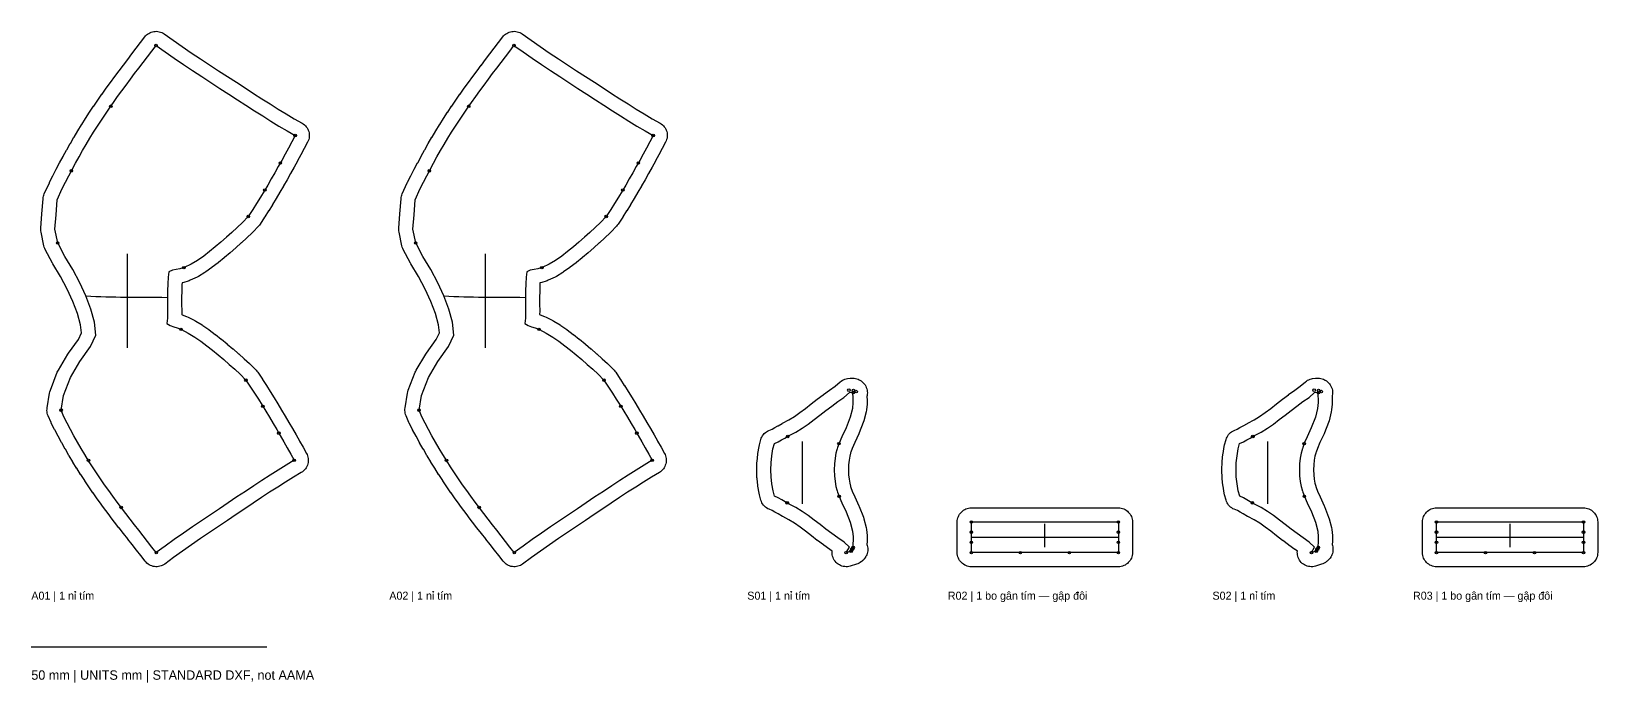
# Model space of a CAD drawing. Header units: millimetres. Extents: x 0 to 1635, y -23 to 178.
# Drawn here: x 0 to 332.8, y -22.6 to 115.7 of the extents above; entities that cross this region are included whole.
import ezdxf

# ---------------------------------------------------------------- set-up
doc = ezdxf.new("R2010")
doc.units = ezdxf.units.MM
for name, color, linetype in [('CUT', 7, 'Continuous'), ('FOLD', 3, 'Continuous'), ('GRAIN', 8, 'Continuous'), ('LABEL', 7, 'Continuous'), ('NOTCH', 5, 'Continuous'), ('SEW', 1, 'Continuous')]:
    doc.layers.add(name, color=color, linetype=linetype)

msp = doc.modelspace()

# ---------------------------------------------------------------- linework, layer by layer
at = {"layer": 'CUT'}
for points in [[(18.63, 107.29), (18.64, 107.31), (19.55, 108.51), (19.56, 108.52), (20.47, 109.72), (20.47, 109.72), (21.38, 110.91), (22.29, 112.1), (23.19, 113.29), (24.09, 114.49), (24.28, 114.72), (24.48, 114.92), (24.71, 115.1), (24.95, 115.26), (25.2, 115.4), (25.47, 115.51), (25.75, 115.6), (26.03, 115.65), (26.32, 115.68), (26.61, 115.69), (26.9, 115.66), (27.18, 115.61), (27.46, 115.53), (27.73, 115.42), (27.99, 115.29), (28.23, 115.13), (30.13, 113.78), (32.05, 112.46), (33.98, 111.15), (35.92, 109.86), (37.86, 108.59), (39.78, 107.33), (41.68, 106.09), (43.56, 104.87), (45.4, 103.67), (47.22, 102.51), (49, 101.37), (50.75, 100.26), (52.47, 99.18), (54.17, 98.14), (55.84, 97.14), (57.54, 96.17), (57.78, 96.02), (58.01, 95.84), (58.22, 95.64), (58.41, 95.42), (58.58, 95.19), (58.72, 94.94), (58.84, 94.67), (58.93, 94.4), (59, 94.12), (59.04, 93.83), (59.05, 93.55), (59.04, 93.26), (58.99, 92.97), (58.92, 92.69), (58.82, 92.42), (58.7, 92.16), (57.99, 90.83), (57.99, 90.81), (57.28, 89.49), (57.27, 89.48), (56.56, 88.16), (56.55, 88.15), (55.83, 86.84), (55.82, 86.82), (55.09, 85.51), (55.08, 85.49), (54.34, 84.18), (54.33, 84.17), (53.58, 82.86), (53.57, 82.84), (52.81, 81.54), (52.8, 81.52), (52.03, 80.22), (52.02, 80.2), (51.23, 78.9), (51.22, 78.88), (50.43, 77.59), (50.41, 77.56), (49.6, 76.28), (49.57, 76.24), (48.6, 74.75), (48.44, 74.52), (48.26, 74.31), (47.03, 73.02), (46.91, 72.91), (45.79, 71.85), (45.77, 71.83), (44.63, 70.79), (44.61, 70.76), (43.46, 69.73), (43.43, 69.7), (42.26, 68.68), (42.22, 68.65), (41.03, 67.64), (40.99, 67.6), (39.77, 66.61), (39.7, 66.56), (38.45, 65.6), (38.34, 65.52), (37.04, 64.61), (36.87, 64.5), (35.49, 63.66), (35.22, 63.52), (33.76, 62.83), (33.56, 62.74), (33.34, 62.67), (32.38, 62.38), (32.04, 62.3), (32.01, 62.29), (32, 61.95), (31.95, 60.54), (31.92, 59.16), (31.93, 57.78), (31.95, 56.35), (31.95, 56.25), (31.94, 55.54), (32.03, 55.51), (32.97, 55.16), (33.31, 55.02), (34.72, 54.29), (34.93, 54.17), (36.28, 53.34), (36.41, 53.25), (37.72, 52.35), (37.8, 52.28), (39.07, 51.34), (39.13, 51.3), (40.36, 50.33), (40.4, 50.29), (41.61, 49.3), (41.64, 49.27), (42.83, 48.27), (42.86, 48.24), (44.03, 47.23), (44.05, 47.2), (45.21, 46.18), (45.23, 46.16), (46.37, 45.12), (46.5, 45), (47.74, 43.72), (47.93, 43.51), (48.09, 43.29), (49.08, 41.81), (49.1, 41.78), (49.93, 40.51), (49.94, 40.49), (50.76, 39.21), (50.77, 39.19), (51.58, 37.9), (51.59, 37.88), (52.38, 36.59), (52.39, 36.57), (53.17, 35.28), (53.18, 35.26), (53.95, 33.97), (53.96, 33.95), (54.72, 32.66), (54.73, 32.64), (55.48, 31.34), (55.49, 31.33), (56.23, 30.02), (56.24, 30.01), (56.98, 28.71), (56.98, 28.69), (57.72, 27.39), (57.72, 27.38), (58.45, 26.05), (58.58, 25.8), (58.68, 25.53), (58.76, 25.25), (58.81, 24.96), (58.83, 24.67), (58.82, 24.39), (58.79, 24.1), (58.72, 23.82), (58.64, 23.54), (58.52, 23.28), (58.38, 23.03), (58.22, 22.79), (58.03, 22.57), (57.83, 22.36), (57.6, 22.18), (57.36, 22.02), (55.68, 21.02), (54.02, 19.99), (52.34, 18.92), (50.63, 17.82), (48.9, 16.68), (47.14, 15.51), (45.35, 14.31), (43.52, 13.09), (41.66, 11.84), (39.77, 10.56), (37.87, 9.27), (35.94, 7.97), (34.02, 6.65), (32.11, 5.32), (30.21, 3.97), (28.33, 2.58), (28.09, 2.42), (27.83, 2.28), (27.57, 2.17), (27.29, 2.09), (27, 2.03), (26.71, 2), (26.42, 2), (26.14, 2.03), (25.85, 2.08), (25.57, 2.16), (25.3, 2.27), (25.04, 2.4), (24.8, 2.56), (24.57, 2.74), (24.37, 2.94), (24.18, 3.16), (23.26, 4.35), (22.35, 5.53), (21.42, 6.7), (20.49, 7.88), (20.49, 7.89), (19.56, 9.07), (19.55, 9.08), (18.63, 10.27), (18.62, 10.28), (17.69, 11.48), (17.68, 11.49), (16.76, 12.7), (16.75, 12.71), (15.84, 13.93), (15.82, 13.95), (14.92, 15.17), (14.91, 15.19), (14.01, 16.42), (14, 16.45), (13.12, 17.69), (13.1, 17.72), (12.23, 18.97), (12.21, 19), (11.36, 20.27), (11.34, 20.3), (10.5, 21.58), (10.48, 21.61), (9.65, 22.9), (9.63, 22.93), (8.83, 24.23), (8.81, 24.27), (8.02, 25.58), (8, 25.61), (7.23, 26.94), (7.21, 26.97), (6.45, 28.31), (6.43, 28.35), (5.7, 29.69), (5.67, 29.73), (4.96, 31.09), (4.93, 31.14), (4.25, 32.51), (4.18, 32.65), (3.57, 34.06), (3.47, 34.32), (3.39, 34.6), (3.34, 34.88), (3.32, 35.17), (3.33, 35.45), (3.36, 35.74), (3.87, 38.87), (3.94, 39.17), (4.04, 39.47), (5.51, 43.29), (5.61, 43.52), (5.74, 43.75), (7.76, 47.14), (7.9, 47.35), (9.99, 50.25), (10.65, 51.68), (10.46, 53.37), (9.81, 55.77), (8.84, 58.32), (7.62, 60.95), (6.2, 63.61), (4.57, 66.33), (4.49, 66.46), (2.96, 69.34), (2.84, 69.6), (2.74, 69.87), (2.67, 70.14), (2.06, 73.03), (2.02, 73.32), (2, 73.61), (2.01, 73.9), (2.26, 76.97), (2.49, 80.13), (2.52, 80.4), (2.57, 80.66), (2.65, 80.91), (2.75, 81.16), (3.83, 83.54), (3.88, 83.64), (4.56, 85.01), (4.58, 85.04), (5.28, 86.4), (5.3, 86.42), (6.01, 87.77), (6.02, 87.79), (6.75, 89.13), (6.76, 89.16), (7.5, 90.49), (7.52, 90.52), (8.27, 91.85), (8.29, 91.88), (9.06, 93.2), (9.08, 93.23), (9.86, 94.53), (9.88, 94.57), (10.69, 95.86), (10.71, 95.89), (11.52, 97.18), (11.54, 97.21), (12.37, 98.49), (12.39, 98.52), (13.24, 99.78), (13.26, 99.81), (14.12, 101.06), (14.13, 101.09), (15, 102.33), (15.02, 102.36), (15.9, 103.59), (15.92, 103.61), (16.81, 104.84), (16.82, 104.85), (17.72, 106.07), (17.73, 106.09), (18.63, 107.29)], [(94.69, 107.29), (94.7, 107.31), (95.6, 108.51), (95.61, 108.52), (96.52, 109.72), (96.52, 109.72), (97.43, 110.91), (98.34, 112.1), (99.24, 113.29), (100.14, 114.49), (100.33, 114.72), (100.54, 114.92), (100.76, 115.1), (101, 115.26), (101.26, 115.4), (101.52, 115.51), (101.8, 115.6), (102.08, 115.65), (102.37, 115.68), (102.66, 115.69), (102.95, 115.66), (103.24, 115.61), (103.51, 115.53), (103.78, 115.42), (104.04, 115.29), (104.28, 115.13), (106.19, 113.78), (108.1, 112.46), (110.03, 111.15), (111.97, 109.86), (113.91, 108.59), (115.83, 107.33), (117.74, 106.09), (119.61, 104.87), (121.46, 103.67), (123.27, 102.51), (125.05, 101.37), (126.8, 100.26), (128.52, 99.18), (130.22, 98.14), (131.9, 97.14), (133.59, 96.17), (133.84, 96.02), (134.06, 95.84), (134.27, 95.64), (134.46, 95.42), (134.63, 95.19), (134.77, 94.94), (134.89, 94.67), (134.99, 94.4), (135.05, 94.12), (135.09, 93.83), (135.1, 93.55), (135.09, 93.26), (135.05, 92.97), (134.97, 92.69), (134.88, 92.42), (134.75, 92.16), (134.04, 90.83), (134.04, 90.81), (133.33, 89.49), (133.32, 89.48), (132.61, 88.16), (132.6, 88.15), (131.88, 86.84), (131.87, 86.82), (131.14, 85.51), (131.13, 85.49), (130.39, 84.18), (130.38, 84.17), (129.63, 82.86), (129.62, 82.84), (128.86, 81.54), (128.85, 81.52), (128.08, 80.22), (128.07, 80.2), (127.29, 78.9), (127.27, 78.88), (126.48, 77.59), (126.46, 77.56), (125.65, 76.28), (125.63, 76.24), (124.65, 74.75), (124.49, 74.52), (124.31, 74.31), (123.08, 73.02), (122.96, 72.91), (121.84, 71.85), (121.82, 71.83), (120.69, 70.79), (120.66, 70.76), (119.51, 69.73), (119.48, 69.7), (118.31, 68.68), (118.28, 68.65), (117.09, 67.64), (117.04, 67.6), (115.82, 66.61), (115.75, 66.56), (114.5, 65.6), (114.4, 65.52), (113.09, 64.61), (112.92, 64.5), (111.55, 63.66), (111.27, 63.52), (109.82, 62.83), (109.61, 62.74), (109.4, 62.67), (108.43, 62.38), (108.09, 62.3), (108.06, 62.29), (108.05, 61.95), (108, 60.54), (107.97, 59.16), (107.98, 57.78), (108.01, 56.35), (108.01, 56.25), (107.99, 55.54), (108.09, 55.51), (109.03, 55.16), (109.36, 55.02), (110.78, 54.29), (110.98, 54.17), (112.33, 53.34), (112.47, 53.25), (113.77, 52.35), (113.86, 52.28), (115.12, 51.34), (115.18, 51.3), (116.41, 50.33), (116.45, 50.29), (117.66, 49.3), (117.7, 49.27), (118.88, 48.27), (118.91, 48.24), (120.08, 47.23), (120.11, 47.2), (121.26, 46.18), (121.28, 46.16), (122.42, 45.12), (122.55, 45), (123.79, 43.72), (123.98, 43.51), (124.14, 43.29), (125.13, 41.81), (125.15, 41.78), (125.98, 40.51), (126, 40.49), (126.81, 39.21), (126.82, 39.19), (127.63, 37.9), (127.64, 37.88), (128.43, 36.59), (128.44, 36.57), (129.22, 35.28), (129.23, 35.26), (130, 33.97), (130.01, 33.95), (130.78, 32.66), (130.78, 32.64), (131.54, 31.34), (131.54, 31.33), (132.29, 30.02), (132.29, 30.01), (133.03, 28.71), (133.04, 28.69), (133.77, 27.39), (133.77, 27.38), (134.5, 26.05), (134.63, 25.8), (134.73, 25.53), (134.81, 25.25), (134.86, 24.96), (134.88, 24.67), (134.87, 24.39), (134.84, 24.1), (134.78, 23.82), (134.69, 23.54), (134.57, 23.28), (134.43, 23.03), (134.27, 22.79), (134.09, 22.57), (133.88, 22.36), (133.66, 22.18), (133.42, 22.02), (131.73, 21.02), (130.07, 19.99), (128.39, 18.92), (126.68, 17.82), (124.95, 16.68), (123.19, 15.51), (121.4, 14.31), (119.57, 13.09), (117.71, 11.84), (115.83, 10.56), (113.92, 9.27), (112, 7.97), (110.07, 6.65), (108.16, 5.32), (106.27, 3.97), (104.38, 2.58), (104.14, 2.42), (103.89, 2.28), (103.62, 2.17), (103.34, 2.09), (103.06, 2.03), (102.77, 2), (102.48, 2), (102.19, 2.03), (101.9, 2.08), (101.62, 2.16), (101.35, 2.27), (101.1, 2.4), (100.85, 2.56), (100.63, 2.74), (100.42, 2.94), (100.23, 3.16), (99.31, 4.35), (98.4, 5.53), (97.47, 6.7), (96.54, 7.88), (96.54, 7.89), (95.61, 9.07), (95.61, 9.08), (94.68, 10.27), (94.67, 10.28), (93.75, 11.48), (93.73, 11.49), (92.82, 12.7), (92.8, 12.71), (91.89, 13.93), (91.88, 13.95), (90.98, 15.17), (90.96, 15.19), (90.07, 16.42), (90.05, 16.45), (89.17, 17.69), (89.15, 17.72), (88.28, 18.97), (88.26, 19), (87.41, 20.27), (87.39, 20.3), (86.55, 21.58), (86.53, 21.61), (85.71, 22.9), (85.69, 22.93), (84.88, 24.23), (84.86, 24.27), (84.07, 25.58), (84.05, 25.61), (83.28, 26.94), (83.26, 26.97), (82.5, 28.31), (82.48, 28.35), (81.75, 29.69), (81.73, 29.73), (81.01, 31.09), (80.99, 31.14), (80.3, 32.51), (80.23, 32.65), (79.62, 34.06), (79.52, 34.32), (79.45, 34.6), (79.4, 34.88), (79.37, 35.17), (79.38, 35.45), (79.41, 35.74), (79.93, 38.87), (79.99, 39.17), (80.09, 39.47), (81.56, 43.29), (81.67, 43.52), (81.79, 43.75), (83.82, 47.14), (83.96, 47.35), (86.04, 50.25), (86.71, 51.68), (86.51, 53.37), (85.86, 55.77), (84.89, 58.32), (83.67, 60.95), (82.25, 63.61), (80.62, 66.33), (80.54, 66.46), (79.01, 69.34), (78.89, 69.6), (78.79, 69.87), (78.72, 70.14), (78.12, 73.03), (78.07, 73.32), (78.05, 73.61), (78.06, 73.9), (78.32, 76.97), (78.54, 80.13), (78.57, 80.4), (78.62, 80.66), (78.7, 80.91), (78.8, 81.16), (79.88, 83.54), (79.93, 83.64), (80.62, 85.01), (80.63, 85.04), (81.34, 86.4), (81.35, 86.42), (82.06, 87.77), (82.08, 87.79), (82.8, 89.13), (82.82, 89.16), (83.56, 90.49), (83.57, 90.52), (84.33, 91.85), (84.34, 91.88), (85.11, 93.2), (85.13, 93.23), (85.92, 94.53), (85.94, 94.57), (86.74, 95.86), (86.76, 95.89), (87.57, 97.18), (87.59, 97.21), (88.43, 98.49), (88.45, 98.52), (89.29, 99.78), (89.31, 99.81), (90.17, 101.06), (90.19, 101.09), (91.06, 102.33), (91.07, 102.36), (91.95, 103.59), (91.97, 103.61), (92.86, 104.84), (92.87, 104.85), (93.77, 106.07), (93.78, 106.09), (94.69, 107.29)], [(157.37, 31.23), (157.94, 31.54), (158.62, 31.93), (158.64, 31.94), (159.54, 32.45), (159.61, 32.49), (160.93, 33.19), (162.12, 33.92), (163.28, 34.73), (164.47, 35.63), (165.69, 36.58), (165.7, 36.58), (166.94, 37.55), (166.98, 37.58), (168.24, 38.53), (168.28, 38.56), (169.56, 39.49), (169.6, 39.52), (170.77, 40.33), (171.83, 41.26), (172.06, 41.43), (172.3, 41.59), (172.56, 41.72), (172.83, 41.83), (173.1, 41.91), (173.38, 41.96), (173.98, 42.05), (174.27, 42.07), (174.55, 42.07), (174.83, 42.04), (175.11, 41.99), (175.39, 41.91), (175.65, 41.8), (175.9, 41.67), (175.98, 41.62), (176.04, 41.59), (176.29, 41.44), (176.53, 41.26), (176.75, 41.06), (176.94, 40.84), (177.12, 40.6), (177.27, 40.34), (177.39, 40.07), (177.49, 39.79), (177.56, 39.51), (177.6, 39.21), (177.61, 38.92), (177.59, 38.62), (177.55, 38.33), (177.51, 38.18), (177.53, 37.9), (177.54, 37.7), (177.55, 36.89), (177.54, 36.55), (177.41, 35.29), (177.34, 34.87), (176.87, 33), (176.75, 32.62), (175.87, 30.4), (175.81, 30.25), (174.94, 28.36), (174.4, 27.11), (174.11, 26.35), (174.05, 26.16), (174.03, 26.08), (173.87, 25.46), (173.71, 24.61), (173.61, 23.63), (173.57, 22.58), (173.61, 21.54), (173.71, 20.56), (173.87, 19.71), (174.04, 19.09), (174.05, 19.01), (174.12, 18.81), (174.4, 18.06), (174.95, 16.81), (175.82, 14.92), (175.89, 14.77), (176.77, 12.55), (176.89, 12.17), (177.36, 10.31), (177.44, 9.89), (177.57, 8.63), (177.58, 8.29), (177.57, 7.48), (177.56, 7.28), (177.52, 6.77), (177.52, 6.74), (177.59, 6.52), (177.66, 6.24), (177.7, 5.95), (177.71, 5.67), (177.69, 5.38), (177.65, 5.09), (177.57, 4.81), (177.47, 4.54), (177.35, 4.28), (177.3, 4.18), (177.24, 4.09), (177.22, 4.05), (177.09, 3.84), (176.94, 3.65), (176.92, 3.62), (176.63, 3.33), (176.59, 3.29), (176.49, 3.2), (176.35, 3.08), (176.11, 2.9), (175.85, 2.75), (175.58, 2.62), (175.29, 2.52), (173.98, 2.13), (173.69, 2.05), (173.4, 2.01), (173.1, 2), (172.8, 2.02), (172.5, 2.06), (172.21, 2.14), (171.93, 2.25), (171.66, 2.38), (171.41, 2.54), (171.17, 2.72), (170.96, 2.93), (170.76, 3.15), (170.59, 3.4), (170.44, 3.66), (170.32, 3.93), (170.23, 4.21), (170.16, 4.51), (170.13, 4.8), (170.13, 5.1), (170.14, 5.31), (169.64, 5.65), (169.61, 5.67), (168.33, 6.59), (168.28, 6.63), (167.01, 7.58), (166.98, 7.6), (165.73, 8.57), (165.72, 8.57), (164.49, 9.52), (163.3, 10.42), (162.14, 11.23), (160.95, 11.95), (159.62, 12.65), (159.55, 12.69), (158.65, 13.2), (158.63, 13.21), (157.96, 13.6), (157.38, 13.91), (156.72, 14.19), (156.45, 14.32), (156.19, 14.48), (155.95, 14.66), (155.73, 14.86), (155.54, 15.09), (155.36, 15.33), (155.21, 15.59), (155.09, 15.86), (155, 16.15), (154.68, 17.28), (154.61, 17.6), (154.36, 19.09), (154.34, 19.27), (154.18, 20.76), (154.16, 20.97), (154.11, 22.46), (154.1, 22.68), (154.16, 24.17), (154.17, 24.37), (154.33, 25.87), (154.35, 26.04), (154.6, 27.54), (154.67, 27.85), (154.98, 28.99), (155.08, 29.27), (155.2, 29.54), (155.35, 29.8), (155.52, 30.05), (155.72, 30.27), (155.94, 30.48), (156.18, 30.66), (156.43, 30.82), (156.7, 30.95), (157.37, 31.23)], [(256.19, 31.23), (256.77, 31.54), (257.44, 31.93), (257.46, 31.94), (258.36, 32.45), (258.43, 32.49), (259.76, 33.19), (260.95, 33.92), (262.11, 34.73), (263.3, 35.63), (264.52, 36.58), (264.53, 36.58), (265.77, 37.55), (265.81, 37.58), (267.07, 38.53), (267.11, 38.56), (268.39, 39.49), (268.43, 39.52), (269.59, 40.33), (270.66, 41.26), (270.89, 41.43), (271.13, 41.59), (271.39, 41.72), (271.65, 41.83), (271.93, 41.91), (272.21, 41.96), (272.81, 42.05), (273.09, 42.07), (273.38, 42.07), (273.66, 42.04), (273.94, 41.99), (274.21, 41.91), (274.48, 41.8), (274.73, 41.67), (274.81, 41.62), (274.87, 41.59), (275.12, 41.44), (275.36, 41.26), (275.57, 41.06), (275.77, 40.84), (275.95, 40.6), (276.1, 40.34), (276.22, 40.07), (276.32, 39.79), (276.39, 39.51), (276.43, 39.21), (276.44, 38.92), (276.42, 38.62), (276.37, 38.33), (276.34, 38.18), (276.36, 37.9), (276.37, 37.7), (276.38, 36.89), (276.37, 36.55), (276.24, 35.29), (276.17, 34.87), (275.7, 33), (275.58, 32.62), (274.7, 30.4), (274.64, 30.25), (273.76, 28.36), (273.22, 27.11), (272.94, 26.35), (272.87, 26.16), (272.86, 26.08), (272.69, 25.46), (272.54, 24.61), (272.43, 23.63), (272.4, 22.58), (272.44, 21.54), (272.54, 20.56), (272.7, 19.71), (272.86, 19.09), (272.88, 19.01), (272.95, 18.81), (273.23, 18.06), (273.77, 16.81), (274.65, 14.92), (274.72, 14.77), (275.6, 12.55), (275.72, 12.17), (276.19, 10.31), (276.27, 9.89), (276.39, 8.63), (276.41, 8.29), (276.4, 7.48), (276.39, 7.28), (276.35, 6.77), (276.35, 6.74), (276.42, 6.52), (276.49, 6.24), (276.52, 5.95), (276.53, 5.67), (276.52, 5.38), (276.47, 5.09), (276.4, 4.81), (276.3, 4.54), (276.18, 4.28), (276.12, 4.18), (276.07, 4.09), (276.05, 4.05), (275.92, 3.84), (275.77, 3.65), (275.75, 3.62), (275.46, 3.33), (275.42, 3.29), (275.32, 3.2), (275.18, 3.08), (274.94, 2.9), (274.68, 2.75), (274.4, 2.62), (274.12, 2.52), (272.81, 2.13), (272.52, 2.05), (272.22, 2.01), (271.92, 2), (271.62, 2.02), (271.33, 2.06), (271.04, 2.14), (270.76, 2.25), (270.49, 2.38), (270.24, 2.54), (270, 2.72), (269.78, 2.93), (269.59, 3.15), (269.42, 3.4), (269.27, 3.66), (269.15, 3.93), (269.06, 4.21), (268.99, 4.51), (268.96, 4.8), (268.95, 5.1), (268.97, 5.31), (268.47, 5.65), (268.44, 5.67), (267.16, 6.59), (267.1, 6.63), (265.84, 7.58), (265.8, 7.6), (264.55, 8.57), (264.55, 8.57), (263.32, 9.52), (262.13, 10.42), (260.97, 11.23), (259.78, 11.95), (258.45, 12.65), (258.38, 12.69), (257.48, 13.2), (257.46, 13.21), (256.78, 13.6), (256.21, 13.91), (255.54, 14.19), (255.27, 14.32), (255.02, 14.48), (254.78, 14.66), (254.56, 14.86), (254.36, 15.09), (254.19, 15.33), (254.04, 15.59), (253.92, 15.86), (253.82, 16.15), (253.51, 17.28), (253.44, 17.6), (253.19, 19.09), (253.16, 19.27), (253, 20.76), (252.99, 20.97), (252.93, 22.46), (252.93, 22.68), (252.99, 24.17), (253, 24.37), (253.16, 25.87), (253.18, 26.04), (253.43, 27.54), (253.5, 27.85), (253.81, 28.99), (253.91, 29.27), (254.03, 29.54), (254.18, 29.8), (254.35, 30.05), (254.55, 30.27), (254.77, 30.48), (255, 30.66), (255.26, 30.82), (255.53, 30.95), (256.19, 31.23)], [(230.93, 14.5), (231.23, 14.49), (231.52, 14.44), (231.8, 14.37), (232.08, 14.27), (232.35, 14.15), (232.6, 13.99), (232.84, 13.82), (233.05, 13.62), (233.25, 13.4), (233.43, 13.17), (233.58, 12.91), (233.7, 12.65), (233.8, 12.37), (233.87, 12.09), (233.92, 11.79), (233.93, 11.5), (233.93, 5), (233.92, 4.71), (233.87, 4.41), (233.8, 4.13), (233.7, 3.85), (233.58, 3.59), (233.43, 3.33), (233.25, 3.1), (233.05, 2.88), (232.84, 2.68), (232.6, 2.51), (232.35, 2.35), (232.08, 2.23), (231.8, 2.13), (231.52, 2.06), (231.23, 2.01), (230.93, 2), (199.71, 2), (199.41, 2.01), (199.12, 2.06), (198.84, 2.13), (198.56, 2.23), (198.29, 2.35), (198.04, 2.51), (197.8, 2.68), (197.59, 2.88), (197.39, 3.1), (197.21, 3.33), (197.06, 3.59), (196.94, 3.85), (196.84, 4.13), (196.77, 4.41), (196.72, 4.71), (196.71, 5), (196.71, 11.5), (196.72, 11.79), (196.77, 12.09), (196.84, 12.37), (196.94, 12.65), (197.06, 12.91), (197.21, 13.17), (197.39, 13.4), (197.59, 13.62), (197.8, 13.82), (198.04, 13.99), (198.29, 14.15), (198.56, 14.27), (198.84, 14.37), (199.12, 14.44), (199.41, 14.49), (199.71, 14.5), (230.93, 14.5)], [(329.76, 14.5), (330.05, 14.49), (330.34, 14.44), (330.63, 14.37), (330.91, 14.27), (331.17, 14.15), (331.43, 13.99), (331.66, 13.82), (331.88, 13.62), (332.08, 13.4), (332.25, 13.17), (332.41, 12.91), (332.53, 12.65), (332.63, 12.37), (332.7, 12.09), (332.75, 11.79), (332.76, 11.5), (332.76, 5), (332.75, 4.71), (332.7, 4.41), (332.63, 4.13), (332.53, 3.85), (332.41, 3.59), (332.25, 3.33), (332.08, 3.1), (331.88, 2.88), (331.66, 2.68), (331.43, 2.51), (331.17, 2.35), (330.91, 2.23), (330.63, 2.13), (330.34, 2.06), (330.05, 2.01), (329.76, 2), (298.53, 2), (298.24, 2.01), (297.95, 2.06), (297.66, 2.13), (297.39, 2.23), (297.12, 2.35), (296.87, 2.51), (296.63, 2.68), (296.41, 2.88), (296.22, 3.1), (296.04, 3.33), (295.89, 3.59), (295.76, 3.85), (295.66, 4.13), (295.59, 4.41), (295.55, 4.71), (295.53, 5), (295.53, 11.5), (295.55, 11.79), (295.59, 12.09), (295.66, 12.37), (295.76, 12.65), (295.89, 12.91), (296.04, 13.17), (296.22, 13.4), (296.41, 13.62), (296.63, 13.82), (296.87, 13.99), (297.12, 14.15), (297.39, 14.27), (297.66, 14.37), (297.95, 14.44), (298.24, 14.49), (298.53, 14.5), (329.76, 14.5)]]:
    msp.add_lwpolyline(points, close=True, dxfattribs=at)
at = {"layer": 'FOLD'}
for points in [[(11.6, 59.49), (12.66, 59.45), (13.71, 59.4), (14.76, 59.36), (15.81, 59.33), (16.86, 59.3), (17.92, 59.28), (18.97, 59.27), (20.03, 59.26), (21.1, 59.25), (22.17, 59.25), (23.25, 59.24), (24.35, 59.24), (25.47, 59.24), (26.6, 59.23), (27.76, 59.21), (28.92, 59.19)], [(87.66, 59.49), (88.71, 59.45), (89.76, 59.4), (90.81, 59.36), (91.86, 59.33), (92.91, 59.3), (93.97, 59.28), (95.02, 59.27), (96.08, 59.26), (97.15, 59.25), (98.22, 59.25), (99.3, 59.24), (100.4, 59.24), (101.52, 59.24), (102.66, 59.23), (103.81, 59.21), (104.97, 59.19)], [(199.71, 8.25), (200.53, 8.25), (201.35, 8.25), (202.17, 8.25), (202.99, 8.25), (203.82, 8.25), (204.64, 8.25), (205.46, 8.25), (206.28, 8.25), (207.1, 8.25), (207.92, 8.25), (208.75, 8.25), (209.57, 8.25), (210.39, 8.25), (211.21, 8.25), (212.03, 8.25), (212.85, 8.25), (213.68, 8.25), (214.5, 8.25), (215.32, 8.25), (216.14, 8.25), (216.96, 8.25), (217.79, 8.25), (218.61, 8.25), (219.43, 8.25), (220.25, 8.25), (221.07, 8.25), (221.89, 8.25), (222.72, 8.25), (223.54, 8.25), (224.36, 8.25), (225.18, 8.25), (226, 8.25), (226.82, 8.25), (227.65, 8.25), (228.47, 8.25), (229.29, 8.25), (230.11, 8.25), (230.93, 8.25)], [(298.53, 8.25), (299.36, 8.25), (300.18, 8.25), (301, 8.25), (301.82, 8.25), (302.64, 8.25), (303.47, 8.25), (304.29, 8.25), (305.11, 8.25), (305.93, 8.25), (306.75, 8.25), (307.57, 8.25), (308.4, 8.25), (309.22, 8.25), (310.04, 8.25), (310.86, 8.25), (311.68, 8.25), (312.5, 8.25), (313.33, 8.25), (314.15, 8.25), (314.97, 8.25), (315.79, 8.25), (316.61, 8.25), (317.43, 8.25), (318.26, 8.25), (319.08, 8.25), (319.9, 8.25), (320.72, 8.25), (321.54, 8.25), (322.36, 8.25), (323.19, 8.25), (324.01, 8.25), (324.83, 8.25), (325.65, 8.25), (326.47, 8.25), (327.29, 8.25), (328.12, 8.25), (328.94, 8.25), (329.76, 8.25)]]:
    msp.add_lwpolyline(points, dxfattribs=at)
at = {"layer": 'GRAIN'}
for p, q in [((20.46, 48.47), (20.46, 68.47)), ((96.51, 48.47), (96.51, 68.47)), ((163.86, 15.34), (163.86, 28.56)), ((262.69, 15.34), (262.69, 28.56)), ((215.32, 6.18), (215.32, 11.13)), ((314.15, 6.18), (314.15, 11.13))]:
    msp.add_line(p, q, dxfattribs=at)
at = {"layer": 'LABEL'}
msp.add_line((0, -15), (50, -15), dxfattribs=at)
at = {"layer": 'NOTCH'}
for centre in [(26.49, 112.69), (102.54, 112.69), (16.88, 99.78), (92.93, 99.78), (56.05, 93.57), (132.11, 93.57), (52.9, 87.74), (128.95, 87.74), (8.5, 86.06), (84.55, 86.06), (49.6, 82), (125.65, 82), (46.09, 76.38), (46.09, 76.38), (122.14, 76.38), (122.14, 76.38), (5.6, 70.75), (81.66, 70.75), (32.39, 65.51), (108.44, 65.51), (31.79, 52.4), (107.84, 52.4), (45.59, 41.63), (45.59, 41.63), (121.65, 41.63), (121.65, 41.63), (173.69, 39.48), (174.61, 38.95), (174.61, 38.95), (174.65, 39.47), (175.23, 39.19), (175.23, 39.19), (272.52, 39.48), (273.44, 38.95), (273.44, 38.95), (273.48, 39.47), (274.06, 39.19), (274.06, 39.19), (6.32, 35.25), (49.19, 36.06), (82.37, 35.25), (125.24, 36.06), (52.58, 30.37), (128.63, 30.37), (160.68, 29.65), (171.57, 28.12), (259.51, 29.65), (270.4, 28.12), (12.14, 24.58), (55.83, 24.6), (88.19, 24.58), (131.88, 24.6), (171.62, 16.95), (270.45, 16.95), (19.08, 14.6), (95.14, 14.6), (160.58, 15.56), (259.4, 15.56), (199.71, 11.5), (230.93, 11.5), (298.53, 11.5), (329.76, 11.5), (199.71, 9.33), (199.71, 7.17), (230.93, 9.33), (230.93, 7.17), (298.53, 9.33), (298.53, 7.17), (329.76, 9.33), (329.76, 7.17), (26.55, 5), (102.61, 5), (173.12, 5), (173.12, 5), (174.15, 5.31), (174.36, 5.72), (174.58, 6.08), (174.58, 6.08), (199.71, 5), (199.71, 5), (210.12, 5), (220.52, 5), (230.93, 5), (230.93, 5), (271.95, 5), (271.95, 5), (272.98, 5.31), (273.18, 5.72), (273.41, 6.08), (273.41, 6.08), (298.53, 5), (298.53, 5), (308.94, 5), (319.35, 5), (329.76, 5), (329.76, 5)]:
    msp.add_circle(centre, 0.27, dxfattribs=at)
at = {"layer": 'SEW'}
for points in [[(21.04, 105.5), (21.95, 106.7), (22.86, 107.9), (23.77, 109.09), (24.68, 110.29), (25.58, 111.48), (26.49, 112.69), (28.41, 111.32), (30.35, 109.98), (32.31, 108.66), (34.26, 107.36), (36.21, 106.08), (38.14, 104.82), (40.05, 103.57), (41.93, 102.35), (43.78, 101.15), (45.6, 99.98), (47.39, 98.84), (49.15, 97.72), (50.89, 96.63), (52.61, 95.58), (54.33, 94.55), (56.05, 93.57), (55.34, 92.23), (54.63, 90.91), (53.92, 89.6), (53.2, 88.28), (52.47, 86.97), (51.73, 85.66), (50.98, 84.35), (50.22, 83.05), (49.45, 81.75), (48.66, 80.45), (47.87, 79.16), (47.06, 77.88), (46.09, 76.38), (44.85, 75.09), (43.74, 74.04), (42.6, 73), (41.45, 71.96), (40.28, 70.94), (39.09, 69.93), (37.88, 68.94), (36.62, 67.98), (35.32, 67.06), (33.94, 66.23), (32.48, 65.54), (31.52, 65.25), (30.74, 65.12), (29.96, 64.97), (29.19, 64.65), (29.05, 63.52), (29, 62.06), (28.95, 60.62), (28.92, 59.19), (28.93, 57.75), (28.95, 56.29), (28.93, 54.81), (28.81, 53.66), (29.49, 53.2), (30.24, 52.94), (30.99, 52.7), (31.93, 52.35), (33.35, 51.62), (34.71, 50.78), (36.01, 49.88), (37.27, 48.94), (38.5, 47.97), (39.71, 46.98), (40.89, 45.98), (42.06, 44.96), (43.21, 43.94), (44.35, 42.9), (45.59, 41.63), (46.58, 40.14), (47.41, 38.87), (48.23, 37.59), (49.03, 36.31), (49.82, 35.02), (50.6, 33.73), (51.37, 32.44), (52.13, 31.14), (52.89, 29.84), (53.63, 28.54), (54.37, 27.23), (55.1, 25.92), (55.83, 24.6), (54.12, 23.59), (52.42, 22.53), (50.72, 21.45), (48.99, 20.33), (47.25, 19.18), (45.48, 18.01), (43.68, 16.81), (41.84, 15.58), (39.98, 14.32), (38.09, 13.05), (36.18, 11.76), (34.25, 10.44), (32.32, 9.12), (30.38, 7.77), (28.45, 6.4), (26.55, 5), (25.63, 6.19), (24.71, 7.38), (23.78, 8.56), (22.85, 9.74), (21.92, 10.92), (20.99, 12.11), (20.07, 13.31), (19.15, 14.51), (18.24, 15.73), (17.34, 16.95), (16.44, 18.18), (15.56, 19.42), (14.7, 20.68), (13.84, 21.94), (13.01, 23.22), (12.18, 24.51), (11.38, 25.81), (10.59, 27.12), (9.82, 28.45), (9.06, 29.78), (8.33, 31.13), (7.62, 32.48), (6.93, 33.85), (6.32, 35.25), (6.83, 38.39), (8.31, 42.21), (10.34, 45.6), (12.59, 48.73), (13.73, 51.18), (13.42, 53.93), (12.66, 56.7), (11.6, 59.49), (10.3, 62.29), (8.81, 65.09), (7.14, 67.87), (5.6, 70.75), (5, 73.65), (5.26, 76.74), (5.48, 79.92), (6.56, 82.3), (7.24, 83.66), (7.95, 85.01), (8.66, 86.36), (9.39, 87.7), (10.13, 89.04), (10.88, 90.36), (11.65, 91.68), (12.44, 92.99), (13.24, 94.29), (14.05, 95.57), (14.89, 96.85), (15.73, 98.11), (16.59, 99.37), (17.46, 100.61), (18.34, 101.85), (19.23, 103.07), (20.13, 104.29), (21.04, 105.5)], [(97.09, 105.5), (98, 106.7), (98.91, 107.9), (99.82, 109.09), (100.73, 110.29), (101.64, 111.48), (102.54, 112.69), (104.46, 111.32), (106.41, 109.98), (108.36, 108.66), (110.32, 107.36), (112.26, 106.08), (114.19, 104.82), (116.1, 103.57), (117.98, 102.35), (119.83, 101.15), (121.65, 99.98), (123.44, 98.84), (125.2, 97.72), (126.94, 96.63), (128.67, 95.58), (130.38, 94.55), (132.11, 93.57), (131.4, 92.23), (130.69, 90.91), (129.97, 89.6), (129.25, 88.28), (128.52, 86.97), (127.78, 85.66), (127.03, 84.35), (126.27, 83.05), (125.5, 81.75), (124.72, 80.45), (123.92, 79.16), (123.11, 77.88), (122.14, 76.38), (120.91, 75.09), (119.79, 74.04), (118.65, 73), (117.5, 71.96), (116.34, 70.94), (115.15, 69.93), (113.93, 68.94), (112.67, 67.98), (111.37, 67.06), (109.99, 66.23), (108.54, 65.54), (107.57, 65.25), (106.79, 65.12), (106.01, 64.97), (105.25, 64.65), (105.11, 63.52), (105.05, 62.06), (105, 60.62), (104.97, 59.19), (104.98, 57.75), (105.01, 56.29), (104.98, 54.81), (104.86, 53.66), (105.55, 53.2), (106.29, 52.94), (107.04, 52.7), (107.98, 52.35), (109.4, 51.62), (110.76, 50.78), (112.06, 49.88), (113.32, 48.94), (114.55, 47.97), (115.76, 46.98), (116.94, 45.98), (118.11, 44.96), (119.26, 43.94), (120.4, 42.9), (121.65, 41.63), (122.64, 40.14), (123.47, 38.87), (124.28, 37.59), (125.08, 36.31), (125.88, 35.02), (126.66, 33.73), (127.43, 32.44), (128.19, 31.14), (128.94, 29.84), (129.68, 28.54), (130.42, 27.23), (131.15, 25.92), (131.88, 24.6), (130.18, 23.59), (128.48, 22.53), (126.77, 21.45), (125.05, 20.33), (123.3, 19.18), (121.53, 18.01), (119.73, 16.81), (117.9, 15.58), (116.04, 14.32), (114.15, 13.05), (112.23, 11.76), (110.31, 10.44), (108.37, 9.12), (106.43, 7.77), (104.51, 6.4), (102.61, 5), (101.68, 6.19), (100.76, 7.38), (99.83, 8.56), (98.9, 9.74), (97.97, 10.92), (97.04, 12.11), (96.12, 13.31), (95.2, 14.51), (94.29, 15.73), (93.39, 16.95), (92.5, 18.18), (91.62, 19.42), (90.75, 20.68), (89.9, 21.94), (89.06, 23.22), (88.24, 24.51), (87.43, 25.81), (86.64, 27.12), (85.87, 28.45), (85.12, 29.78), (84.38, 31.13), (83.67, 32.48), (82.98, 33.85), (82.37, 35.25), (82.89, 38.39), (84.36, 42.21), (86.39, 45.6), (88.64, 48.73), (89.78, 51.18), (89.47, 53.93), (88.72, 56.7), (87.66, 59.49), (86.36, 62.29), (84.86, 65.09), (83.19, 67.87), (81.66, 70.75), (81.05, 73.65), (81.31, 76.74), (81.53, 79.92), (82.61, 82.3), (83.3, 83.66), (84, 85.01), (84.71, 86.36), (85.44, 87.7), (86.18, 89.04), (86.93, 90.36), (87.7, 91.68), (88.49, 92.99), (89.29, 94.29), (90.11, 95.57), (90.94, 96.85), (91.79, 98.11), (92.64, 99.37), (93.51, 100.61), (94.4, 101.85), (95.29, 103.07), (96.19, 104.29), (97.09, 105.5)], [(158.67, 28.53), (159.4, 28.92), (160.11, 29.33), (161.01, 29.84), (162.42, 30.59), (163.76, 31.4), (165.04, 32.3), (166.3, 33.25), (167.54, 34.21), (168.78, 35.18), (170.04, 36.13), (171.32, 37.06), (172.61, 37.96), (173.8, 38.99), (174.4, 39.07), (174.46, 39.03), (174.61, 38.95), (174.51, 38.83), (174.47, 38.56), (174.5, 38.19), (174.54, 37.65), (174.55, 36.85), (174.43, 35.59), (173.96, 33.73), (173.08, 31.51), (172.2, 29.58), (171.61, 28.24), (171.28, 27.35), (171.19, 27.07), (171.16, 26.98), (171.14, 26.91), (171.13, 26.84), (170.93, 26.11), (170.74, 25.03), (170.61, 23.84), (170.57, 22.58), (170.61, 21.33), (170.74, 20.13), (170.94, 19.05), (171.13, 18.32), (171.15, 18.25), (171.17, 18.18), (171.2, 18.09), (171.29, 17.81), (171.63, 16.93), (172.21, 15.58), (173.1, 13.66), (173.98, 11.44), (174.45, 9.58), (174.58, 8.32), (174.57, 7.52), (174.53, 6.99), (174.51, 6.61), (174.54, 6.35), (174.58, 6.08), (174.49, 6.02), (174.4, 5.96), (174.32, 5.89), (174.24, 5.84), (174.16, 5.8), (174.09, 5.77), (174.03, 5.75), (173.98, 5.73), (174.68, 5.71), (174.71, 5.7), (174.66, 5.61), (174.63, 5.57), (174.61, 5.54), (174.57, 5.5), (174.43, 5.39), (173.12, 5), (173.79, 6.12), (172.65, 7.22), (171.36, 8.12), (170.07, 9.03), (168.81, 9.98), (167.56, 10.94), (166.32, 11.91), (165.06, 12.85), (163.78, 13.75), (162.43, 14.56), (161.03, 15.3), (160.13, 15.81), (159.41, 16.22), (158.68, 16.62), (157.89, 16.95), (157.57, 18.09), (157.32, 19.59), (157.16, 21.08), (157.1, 22.57), (157.16, 24.06), (157.31, 25.55), (157.56, 27.05), (157.88, 28.19), (158.67, 28.53)], [(257.5, 28.53), (258.23, 28.92), (258.94, 29.33), (259.84, 29.84), (261.24, 30.59), (262.59, 31.4), (263.87, 32.3), (265.12, 33.25), (266.36, 34.21), (267.61, 35.18), (268.87, 36.13), (270.15, 37.06), (271.44, 37.96), (272.63, 38.99), (273.23, 39.07), (273.28, 39.03), (273.44, 38.95), (273.34, 38.83), (273.3, 38.56), (273.32, 38.19), (273.37, 37.65), (273.38, 36.85), (273.26, 35.59), (272.79, 33.73), (271.91, 31.51), (271.02, 29.58), (270.44, 28.24), (270.11, 27.35), (270.02, 27.07), (269.99, 26.98), (269.97, 26.91), (269.95, 26.84), (269.76, 26.11), (269.57, 25.03), (269.44, 23.84), (269.4, 22.58), (269.44, 21.33), (269.57, 20.13), (269.77, 19.05), (269.96, 18.32), (269.98, 18.25), (270, 18.18), (270.03, 18.09), (270.12, 17.81), (270.45, 16.93), (271.04, 15.58), (271.93, 13.66), (272.81, 11.44), (273.28, 9.58), (273.41, 8.32), (273.4, 7.52), (273.36, 6.99), (273.33, 6.61), (273.37, 6.35), (273.41, 6.08), (273.31, 6.02), (273.23, 5.96), (273.15, 5.89), (273.07, 5.84), (272.99, 5.8), (272.92, 5.77), (272.86, 5.75), (272.81, 5.73), (273.51, 5.71), (273.54, 5.7), (273.48, 5.61), (273.46, 5.57), (273.44, 5.54), (273.4, 5.5), (273.26, 5.39), (271.95, 5), (272.61, 6.12), (271.48, 7.22), (270.19, 8.12), (268.9, 9.03), (267.64, 9.98), (266.39, 10.94), (265.14, 11.91), (263.89, 12.85), (262.6, 13.75), (261.26, 14.56), (259.85, 15.3), (258.95, 15.81), (258.24, 16.22), (257.51, 16.62), (256.71, 16.95), (256.4, 18.09), (256.15, 19.59), (255.99, 21.08), (255.93, 22.57), (255.98, 24.06), (256.14, 25.55), (256.39, 27.05), (256.7, 28.19), (257.5, 28.53)], [(229.29, 11.5), (230.11, 11.5), (230.93, 11.5), (230.93, 10.69), (230.93, 9.88), (230.93, 9.06), (230.93, 8.25), (230.93, 7.44), (230.93, 6.62), (230.93, 5.81), (230.93, 5), (230.11, 5), (229.29, 5), (228.47, 5), (227.65, 5), (226.82, 5), (226, 5), (225.18, 5), (224.36, 5), (223.54, 5), (222.72, 5), (221.89, 5), (221.07, 5), (220.25, 5), (219.43, 5), (218.61, 5), (217.79, 5), (216.96, 5), (216.14, 5), (215.32, 5), (214.5, 5), (213.68, 5), (212.85, 5), (212.03, 5), (211.21, 5), (210.39, 5), (209.57, 5), (208.75, 5), (207.92, 5), (207.1, 5), (206.28, 5), (205.46, 5), (204.64, 5), (203.82, 5), (202.99, 5), (202.17, 5), (201.35, 5), (200.53, 5), (199.71, 5), (199.71, 5.81), (199.71, 6.62), (199.71, 7.44), (199.71, 8.25), (199.71, 9.06), (199.71, 9.88), (199.71, 10.69), (199.71, 11.5), (200.53, 11.5), (201.35, 11.5), (202.17, 11.5), (202.99, 11.5), (203.82, 11.5), (204.64, 11.5), (205.46, 11.5), (206.28, 11.5), (207.1, 11.5), (207.92, 11.5), (208.75, 11.5), (209.57, 11.5), (210.39, 11.5), (211.21, 11.5), (212.03, 11.5), (212.85, 11.5), (213.68, 11.5), (214.5, 11.5), (215.32, 11.5), (216.14, 11.5), (216.96, 11.5), (217.79, 11.5), (218.61, 11.5), (219.43, 11.5), (220.25, 11.5), (221.07, 11.5), (221.89, 11.5), (222.72, 11.5), (223.54, 11.5), (224.36, 11.5), (225.18, 11.5), (226, 11.5), (226.82, 11.5), (227.65, 11.5), (228.47, 11.5), (229.29, 11.5)], [(328.12, 11.5), (328.94, 11.5), (329.76, 11.5), (329.76, 10.69), (329.76, 9.88), (329.76, 9.06), (329.76, 8.25), (329.76, 7.44), (329.76, 6.62), (329.76, 5.81), (329.76, 5), (328.94, 5), (328.12, 5), (327.29, 5), (326.47, 5), (325.65, 5), (324.83, 5), (324.01, 5), (323.19, 5), (322.36, 5), (321.54, 5), (320.72, 5), (319.9, 5), (319.08, 5), (318.26, 5), (317.43, 5), (316.61, 5), (315.79, 5), (314.97, 5), (314.15, 5), (313.33, 5), (312.5, 5), (311.68, 5), (310.86, 5), (310.04, 5), (309.22, 5), (308.4, 5), (307.57, 5), (306.75, 5), (305.93, 5), (305.11, 5), (304.29, 5), (303.47, 5), (302.64, 5), (301.82, 5), (301, 5), (300.18, 5), (299.36, 5), (298.53, 5), (298.53, 5.81), (298.53, 6.62), (298.53, 7.44), (298.53, 8.25), (298.53, 9.06), (298.53, 9.88), (298.53, 10.69), (298.53, 11.5), (299.36, 11.5), (300.18, 11.5), (301, 11.5), (301.82, 11.5), (302.64, 11.5), (303.47, 11.5), (304.29, 11.5), (305.11, 11.5), (305.93, 11.5), (306.75, 11.5), (307.57, 11.5), (308.4, 11.5), (309.22, 11.5), (310.04, 11.5), (310.86, 11.5), (311.68, 11.5), (312.5, 11.5), (313.33, 11.5), (314.15, 11.5), (314.97, 11.5), (315.79, 11.5), (316.61, 11.5), (317.43, 11.5), (318.26, 11.5), (319.08, 11.5), (319.9, 11.5), (320.72, 11.5), (321.54, 11.5), (322.36, 11.5), (323.19, 11.5), (324.01, 11.5), (324.83, 11.5), (325.65, 11.5), (326.47, 11.5), (327.29, 11.5), (328.12, 11.5)]]:
    msp.add_lwpolyline(points, close=True, dxfattribs=at)

# ---------------------------------------------------------------- texts
at = {"layer": 'LABEL'}
for s, height, p in [('A01 | 1 nỉ tím', 1.7, (0, -5)), ('A02 | 1 nỉ tím', 1.7, (76.05, -5)), ('S01 | 1 nỉ tím', 1.7, (152.1, -5)), ('R02 | 1 bo gân tím — gập đôi', 1.7, (194.71, -5)), ('S02 | 1 nỉ tím', 1.7, (250.93, -5)), ('R03 | 1 bo gân tím — gập đôi', 1.7, (293.53, -5)), ('50 mm | UNITS mm | STANDARD DXF, not AAMA', 2, (0, -22))]:
    msp.add_text(s, height=height, dxfattribs=at).set_placement(p)

doc.saveas('drawing.dxf')
